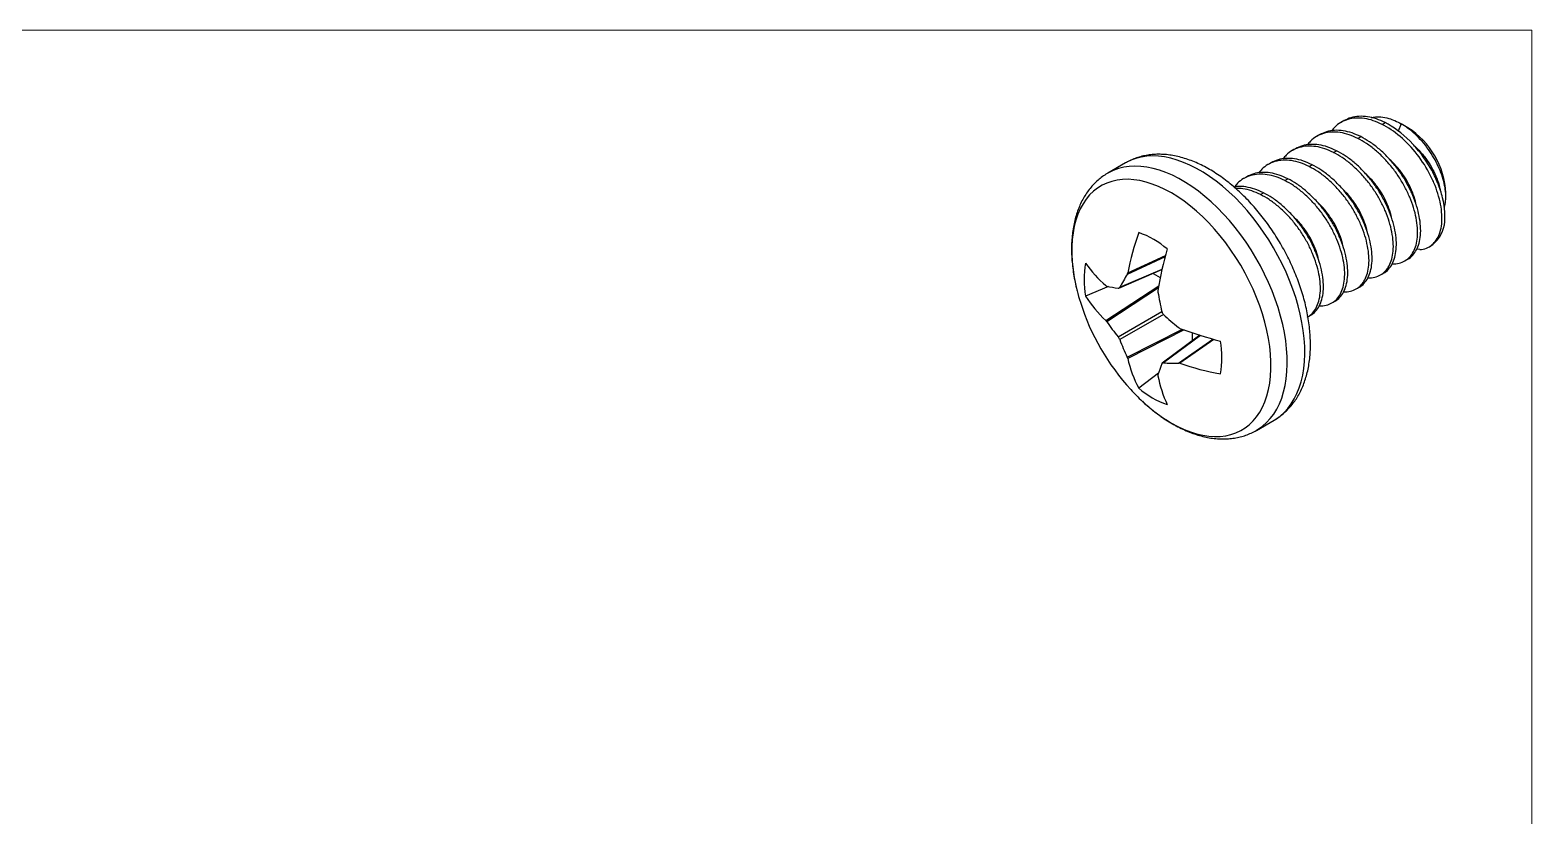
# Model space of a CAD drawing. Header units: inches. Extents: x 0.03 to 1.4, y 0.03 to 1.07.
# Drawn here: x 0.715 to 1.397, y 0.715 to 1.073 of the extents above; entities that cross this region are included whole.
import ezdxf

# ---------------------------------------------------------------- set-up
doc = ezdxf.new("R2010")
doc.units = ezdxf.units.IN
doc.header["$LTSCALE"] = 0.13
doc.header["$MEASUREMENT"] = 0
doc.linetypes.add('SLD-Solid', pattern=[0])

msp = doc.modelspace()

# ---------------------------------------------------------------- linework, layer by layer
at = {"color": 7, "linetype": 'SLD-Solid', "lineweight": 18}
for p, q in [((1.3975, 1.0725), (0.0325, 1.0725)), ((1.3975, 0.0325), (1.3975, 1.0725))]:
    msp.add_line(p, q, dxfattribs=at)
at = {"color": 7, "linetype": 'SLD-Solid', "lineweight": 25}
for p, q in [((1.3121117, 1.0313308), (1.3107307, 1.0305336)), ((1.3010632, 1.0249526), (1.2996821, 1.0241554)), ((1.3183278, 1.0232538), (1.3197088, 1.0240511)), ((1.3293763, 1.029632), (1.3307574, 1.0304293)), ((1.3380509, 1.0298917), (1.3367632, 1.0265728)), ((1.3411182, 1.0281204), (1.3380543, 1.0298897)), ((1.2900147, 1.0185745), (1.2886336, 1.0177772)), ((1.3072792, 1.0168757), (1.3086603, 1.0176729)), ((1.2128067, 1.0121074), (1.2048195, 1.0074964)), ((1.2789661, 1.0121963), (1.277585, 1.011399)), ((1.2962307, 1.0104975), (1.2976117, 1.0112947)), ((1.2679176, 1.0058181), (1.2665365, 1.0050208)), ((1.2851821, 1.0041193), (1.2865632, 1.0049165)), ((1.2741336, 0.9977411), (1.2755147, 0.9985384)), ((1.3583343, 0.9967966), (1.3583343, 0.9982979)), ((1.2307972, 0.969503), (1.2135619, 0.9614727)), ((1.2137898, 0.9620896), (1.2309505, 0.9700852)), ((1.346601, 0.9727069), (1.3451328, 0.9728605)), ((1.3507521, 0.9739653), (1.3511877, 0.9742168)), ((1.2098204, 0.9551923), (1.2293739, 0.9636464)), ((1.210217, 0.9555881), (1.2294298, 0.9638949)), ((1.3397036, 0.9675871), (1.3410847, 0.9683844)), ((1.2050337, 0.9559706), (1.1946461, 0.9515796)), ((1.2038513, 0.9404708), (1.2278969, 0.9562649)), ((1.2253012, 0.9618856), (1.228596, 0.9599835)), ((1.3176065, 0.9548307), (1.3189876, 0.955628)), ((1.3286551, 0.9612089), (1.3300361, 0.9620062)), ((1.2277434, 0.9553749), (1.2042776, 0.9399616)), ((1.306558, 0.9484525), (1.307939, 0.9492498)), ((1.2094545, 0.9331105), (1.2293019, 0.9445684)), ((1.2300625, 0.9432467), (1.210217, 0.9317899)), ((1.2956936, 0.9421807), (1.2968905, 0.9428716)), ((1.2135619, 0.9238806), (1.23865, 0.9364969)), ((1.2394978, 0.9361849), (1.2137898, 0.9232568)), ((1.2466248, 0.9337753), (1.229524, 0.921069)), ((1.2468679, 0.9336995), (1.2300633, 0.9212134)), ((1.2368316, 0.9211686), (1.2524074, 0.9320803)), ((1.2529882, 0.9319221), (1.2374797, 0.9210575)), ((1.2430621, 0.9349333), (1.2430621, 0.9311281)), ((1.227802, 0.9165286), (1.2188087, 0.9097288)), ((1.272314, 0.8905798), (1.2803013, 0.8951908))]:
    msp.add_line(p, q, dxfattribs=at)
at = {"color": 7, "linetype": 'SLD-Solid', "lineweight": 25, "flags": 128}
for points in [[(1.2723309, 0.8905896), (1.2730948, 0.8910519), (1.2750767, 0.8924602), (1.2769174, 0.8940874), (1.2786097, 0.8959272), (1.2801471, 0.8979724), (1.2815236, 0.9002152), (1.2827339, 0.9026469), (1.2837733, 0.9052581), (1.2846379, 0.9080386), (1.2853242, 0.9109778), (1.2858296, 0.9140642), (1.2861522, 0.9172859), (1.2862907, 0.9206305), (1.2862445, 0.924085), (1.2860139, 0.927636), (1.2855997, 0.9312698), (1.2850035, 0.9349723), (1.2842277, 0.9387293), (1.2832753, 0.9425262), (1.2821498, 0.9463482), (1.2808558, 0.9501807), (1.2793981, 0.9540087), (1.2777825, 0.9578175), (1.2760152, 0.9615923), (1.274103, 0.9653186), (1.2720533, 0.9689819), (1.269874, 0.972568), (1.2675736, 0.9760631), (1.265161, 0.9794536), (1.2626455, 0.9827265), (1.2600369, 0.985869), (1.2573452, 0.9888691), (1.2545808, 0.991715), (1.2517545, 0.9943958), (1.2488772, 0.9969012), (1.24596, 0.9992214), (1.2430141, 1.0013474), (1.2400511, 1.003271), (1.2370823, 1.0049849), (1.2341193, 1.0064823), (1.2311735, 1.0077574), (1.2282562, 1.0088054), (1.2253789, 1.0096221), (1.2225526, 1.0102045), (1.2197882, 1.0105502), (1.2170965, 1.010658), (1.2144879, 1.0105273), (1.2119724, 1.0101588), (1.2095598, 1.0095538), (1.2072594, 1.0087146), (1.2050802, 1.0076446), (1.2048133, 1.0074928)], [(1.2803013, 0.8951908), (1.2810821, 0.8956629), (1.283064, 0.8970712), (1.2849047, 0.8986984), (1.286597, 0.9005381), (1.2881343, 0.9025834), (1.2895109, 0.9048262), (1.2907212, 0.9072579), (1.2917606, 0.909869), (1.2926252, 0.9126496), (1.2933115, 0.9155888), (1.2938169, 0.9186752), (1.2941395, 0.9218969), (1.2942779, 0.9252415), (1.2942318, 0.9286959), (1.2940011, 0.9322469), (1.2935869, 0.9358808), (1.2929908, 0.9395833), (1.292215, 0.9433403), (1.2912625, 0.9471371), (1.2901371, 0.9509592), (1.2888431, 0.9547916), (1.2873854, 0.9586197), (1.2857698, 0.9624285), (1.2840025, 0.9662033), (1.2820902, 0.9699296), (1.2800405, 0.9735928), (1.2778613, 0.977179), (1.2755609, 0.980674), (1.2731483, 0.9840646), (1.2706328, 0.9873374), (1.2680242, 0.99048), (1.2653325, 0.99348), (1.2625681, 0.996326), (1.2597418, 0.9990068), (1.2568645, 1.0015121), (1.2539472, 1.0038323), (1.2510014, 1.0059583), (1.2480384, 1.007882), (1.2450696, 1.0095958), (1.2421066, 1.0110932), (1.2391608, 1.0123684), (1.2362435, 1.0134163), (1.2333662, 1.0142331), (1.2305399, 1.0148155), (1.2277755, 1.0151612), (1.2250838, 1.0152689), (1.2224752, 1.0151383), (1.2199597, 1.0147697), (1.2175471, 1.0141647), (1.2152467, 1.0133256), (1.2130675, 1.0122556), (1.2128067, 1.0121074)], [(1.2336458, 0.8939053), (1.2365472, 0.8923378), (1.2394366, 0.8909917), (1.2423022, 0.8898724), (1.2451323, 0.8889846), (1.2479151, 0.8883318), (1.2506393, 0.8879168), (1.2532937, 0.8877414), (1.2558674, 0.8878061), (1.2583497, 0.8881108), (1.2607305, 0.8886541), (1.263, 0.889434), (1.265149, 0.890447), (1.2671684, 0.8916892), (1.2690501, 0.8931553), (1.2707863, 0.8948395), (1.2723699, 0.8967346), (1.2737944, 0.898833), (1.2750539, 0.901126), (1.2761432, 0.9036043), (1.2770579, 0.9062575), (1.2777942, 0.9090749), (1.2783491, 0.9120449), (1.2787203, 0.9151551), (1.2789063, 0.918393), (1.2789063, 0.9217451), (1.2787203, 0.9251976), (1.2783491, 0.9287365), (1.2777942, 0.9323471), (1.2770579, 0.9360146), (1.2761432, 0.939724), (1.2750539, 0.9434599), (1.2737944, 0.9472071), (1.2723699, 0.9509502), (1.2707863, 0.9546737), (1.2690501, 0.9583624), (1.2671684, 0.9620011), (1.265149, 0.9655749), (1.263, 0.9690691), (1.2607305, 0.9724692), (1.2583497, 0.9757614), (1.2558674, 0.9789321), (1.2532937, 0.9819683), (1.2506393, 0.9848576), (1.2479151, 0.9875879), (1.2451323, 0.9901482), (1.2423022, 0.9925278), (1.2394366, 0.9947171), (1.2365472, 0.996707), (1.2336458, 0.9984894), (1.2307445, 1.0000568), (1.2278551, 1.001403), (1.2249894, 1.0025223), (1.2221594, 1.0034101), (1.2193765, 1.0040629), (1.2166523, 1.0044778), (1.2139979, 1.0046533), (1.2114243, 1.0045886), (1.208942, 1.0042839), (1.2065611, 1.0037405), (1.2042916, 1.0029607), (1.2021427, 1.0019476), (1.2001232, 1.0007055), (1.1982416, 0.9992393), (1.1965053, 0.9975552), (1.1949217, 0.9956601), (1.1934973, 0.9935617), (1.1922378, 0.9912686), (1.1911484, 0.9887904), (1.1902337, 0.9861371), (1.1894974, 0.9833197), (1.1889425, 0.9803498), (1.1885713, 0.9772395), (1.1883853, 0.9740017), (1.1883853, 0.9706496), (1.1885713, 0.9671971), (1.1889425, 0.9636582), (1.1894974, 0.9600476), (1.1902337, 0.9563801), (1.1907967, 0.9540184)]]:
    msp.add_lwpolyline(points, dxfattribs=at)
at = {"color": 7, "linetype": 'SLD-Solid', "lineweight": 25}
for centre, radius, start, end in [((1.3210177, 0.9966361), 0.0373536, 2.5499236, 57.4446999), ((1.3437126, 0.9862494), 0.0141655, 301.8500632, 350.7126531), ((1.345154, 0.9361194), 0.1339067, 160.6535525, 168.817035), ((1.2048621, 0.941374), 0.0415184, 49.6334701, 70.3719064), ((1.3914526, 0.9274425), 0.1660732, 164.0756681, 170.7452466), ((1.2354966, 0.9590531), 0.0415285, 169.6324606, 190.3675394), ((1.2431769, 1.001175), 0.0596301, 215.5247646, 228.7388262), ((1.2205104, 1.0289469), 0.0746226, 257.4359007, 261.4798753), ((1.311272, 0.902039), 0.1143662, 148.6892736, 152.0808606), ((1.2818297, 0.9770775), 0.0939081, 194.214286, 197.5246133), ((1.293434, 0.9807123), 0.1060683, 197.5094374, 222.485186), ((1.2437302, 0.9828845), 0.0582173, 212.5290017, 226.7642999), ((1.3644152, 0.975999), 0.1387213, 189.3761394, 193.094222), ((1.3248349, 1.0445485), 0.1387188, 226.9063839, 230.624421), ((1.2908682, 1.0000115), 0.1053751, 214.7410004, 219.4113511), ((1.296303, 1.0922559), 0.1660846, 249.2570181, 255.925895), ((1.3088708, 0.9688501), 0.1053852, 200.5891241, 205.2592761), ((1.2150646, 0.9236833), 0.0415285, 349.6324606, 10.3675394), ((1.2704744, 0.9365915), 0.0582319, 193.2378354, 207.4714632), ((1.2860378, 0.9269686), 0.0596455, 191.263711, 204.4762803), ((1.2987379, 0.8934603), 0.0746156, 158.5280296, 162.5728874), ((1.2342036, 1.0355217), 0.1143833, 267.9256127, 271.3164791), ((1.2806668, 1.0478135), 0.1339112, 251.1854833, 259.3483752), ((1.2832452, 0.9712892), 0.0921902, 222.4431913, 227.0404211), ((1.2456991, 0.9413624), 0.0415184, 229.6334701, 250.3719064), ((1.2710431, 0.9575684), 0.0738346, 226.7139934, 239.5689177)]:
    msp.add_arc(centre, radius, start, end, dxfattribs=at)
for points, knots in [([(1.3293763, 1.029632), (1.3280506, 1.0302376), (1.3253599, 1.0314667), (1.3213497, 1.0324063), (1.3174541, 1.0326171), (1.3138172, 1.0320113), (1.310603, 1.0306011), (1.3081332, 1.0288189), (1.306965, 1.0272731), (1.3065156, 1.0266784)], [0, 0, 0, 0, 0.1463805, 0.29710619, 0.45043358, 0.6044256, 0.75709412, 0.90655204, 1, 1, 1, 1]), ([(1.3307574, 1.0304293), (1.3294318, 1.0310347), (1.3267413, 1.0322635), (1.3227295, 1.0332058), (1.31884, 1.0334058), (1.3152155, 1.0328462), (1.3131369, 1.0318221), (1.3121174, 1.0313199)], [0, 0, 0, 0, 0.19448662, 0.39474643, 0.59846295, 0.80306252, 1, 1, 1, 1]), ([(1.3246448, 1.0326222), (1.3249422, 1.0327176), (1.3262222, 1.0331282), (1.3288588, 1.0330746), (1.332123, 1.0325015), (1.3352347, 1.0313977), (1.337107, 1.0303964), (1.3380509, 1.0298917)], [0, 0, 0, 0, 0.07817824, 0.33643057, 0.60217228, 0.79945215, 1, 1, 1, 1]), ([(1.3183278, 1.0232538), (1.3170021, 1.0238594), (1.3143114, 1.0250885), (1.3103012, 1.0260281), (1.3064055, 1.0262389), (1.3027686, 1.0256331), (1.2995545, 1.024223), (1.2970846, 1.0224407), (1.2959165, 1.0208949), (1.2954671, 1.0203002)], [0, 0, 0, 0, 0.1463805, 0.29710619, 0.45043358, 0.6044256, 0.75709412, 0.90655204, 1, 1, 1, 1]), ([(1.3197088, 1.0240511), (1.3183832, 1.0246565), (1.3156927, 1.0258853), (1.311681, 1.0268277), (1.3077914, 1.0270276), (1.304167, 1.026468), (1.3020884, 1.0254439), (1.3010689, 1.0249417)], [0, 0, 0, 0, 0.19448662, 0.39474643, 0.59846295, 0.80306252, 1, 1, 1, 1]), ([(1.341079, 0.9683953), (1.3411048, 0.9684055), (1.3419987, 0.9687576), (1.3433701, 0.970122), (1.3451287, 0.9724893), (1.3463168, 0.9755481), (1.3469525, 0.9791811), (1.3469709, 0.9833317), (1.3463637, 0.9878422), (1.3451643, 0.9925382), (1.3434397, 0.9972656), (1.3412285, 1.0019722), (1.3384951, 1.0065911), (1.3352644, 1.0110465), (1.331632, 1.0151693), (1.3277352, 1.0187836), (1.3237253, 1.0218313), (1.3210345, 1.0233184), (1.3197088, 1.0240511)], [0, 0, 0, 0, 0.00196777, 0.06815572, 0.13247605, 0.19802089, 0.26524553, 0.33334302, 0.40144052, 0.46866516, 0.53421, 0.59853033, 0.66471828, 0.73232806, 0.80052395, 0.86842551, 0.93517489, 1, 1, 1, 1]), ([(1.346601, 0.9727069), (1.3487057, 0.9728753), (1.3505654, 0.9736351), (1.3535545, 0.9761203), (1.3546863, 0.9777811), (1.3562566, 0.9820376), (1.3566571, 0.9846403), (1.3565369, 0.990465), (1.3560158, 0.993679), (1.3546395, 0.9985546), (1.354084, 1.0001881), (1.3528166, 1.0034081), (1.3521179, 1.0049772), (1.3497018, 1.0097512), (1.3476723, 1.0129766), (1.3429926, 1.0189822), (1.3403477, 1.021753), (1.334878, 1.0263997), (1.3320612, 1.0282723), (1.3293763, 1.029632)], [0, 0, 0, 0, 0.125, 0.125, 0.25, 0.25, 0.375, 0.375, 0.5, 0.5, 0.5625, 0.5625, 0.625, 0.625, 0.75, 0.75, 0.875, 0.875, 1, 1, 1, 1]), ([(1.3576924, 0.9839633), (1.3582619, 0.9874689), (1.3579734, 0.9917793), (1.3563169, 0.9984915), (1.3555699, 1.000764), (1.3537815, 1.0052089), (1.3527486, 1.0073828), (1.3490179, 1.0139997), (1.3457376, 1.0183698), (1.3384457, 1.0256597), (1.3344728, 1.0285477), (1.3307574, 1.0304293)], [0, 0, 0, 0, 0.25, 0.25, 0.375, 0.375, 0.5, 0.5, 0.75, 0.75, 1, 1, 1, 1]), ([(1.3576186, 0.9919689), (1.3577645, 0.992407), (1.3582011, 0.9937183), (1.3584039, 0.9964054), (1.3582145, 0.9998885), (1.3574752, 1.003683), (1.356251, 1.007584), (1.3545476, 1.0115496), (1.3524009, 1.0154573), (1.3498003, 1.0192771), (1.3468306, 1.0228339), (1.3435668, 1.0260069), (1.3406044, 1.0283359), (1.3387392, 1.0294723), (1.3380509, 1.0298917)], [0, 0, 0, 0, 0.043548808, 0.130354994, 0.219678582, 0.306484494, 0.395807762, 0.482594323, 0.571633505, 0.663159541, 0.757296016, 0.849549315, 0.944477953, 1, 1, 1, 1]), ([(1.3072792, 1.0168757), (1.3059535, 1.0174812), (1.3032628, 1.0187103), (1.2992526, 1.0196499), (1.295357, 1.0198607), (1.2917201, 1.0192549), (1.2885059, 1.0178448), (1.2860361, 1.0160625), (1.2848679, 1.0145167), (1.2844185, 1.013922)], [0, 0, 0, 0, 0.1463805, 0.29710619, 0.45043358, 0.6044256, 0.75709412, 0.90655204, 1, 1, 1, 1]), ([(1.3086603, 1.0176729), (1.3073347, 1.0182783), (1.3046442, 1.0195071), (1.3006324, 1.0204495), (1.2967429, 1.0206494), (1.2931184, 1.0200898), (1.2910398, 1.0190658), (1.2900204, 1.0185635)], [0, 0, 0, 0, 0.19448662, 0.39474643, 0.59846295, 0.80306252, 1, 1, 1, 1]), ([(1.3300304, 0.9620171), (1.3300562, 0.9620273), (1.3309502, 0.9623794), (1.3323216, 0.9637438), (1.3340801, 0.9661111), (1.3352683, 0.9691699), (1.3359039, 0.9728029), (1.3359223, 0.9769535), (1.3353152, 0.981464), (1.3341158, 0.9861601), (1.3323911, 0.9908874), (1.33018, 0.995594), (1.3274466, 1.0002129), (1.3242159, 1.0046683), (1.3205835, 1.0087911), (1.3166866, 1.0124054), (1.3126768, 1.0154531), (1.309986, 1.0169402), (1.3086603, 1.0176729)], [0, 0, 0, 0, 0.00196777, 0.06815572, 0.13247605, 0.19802089, 0.26524553, 0.33334302, 0.40144052, 0.46866516, 0.53421, 0.59853033, 0.66471828, 0.73232806, 0.80052395, 0.86842551, 0.93517489, 1, 1, 1, 1]), ([(1.3340178, 0.9663135), (1.3340381, 0.9663102), (1.3351685, 0.9661245), (1.3371532, 0.9664956), (1.3398331, 0.9674784), (1.3420161, 0.9692748), (1.3437403, 0.9717055), (1.3449378, 0.9747471), (1.3455709, 0.9783848), (1.3455899, 0.9825342), (1.3449826, 0.987045), (1.3437833, 0.991741), (1.3420586, 0.9964683), (1.3398475, 1.001175), (1.337114, 1.0057938), (1.3338834, 1.0102493), (1.330251, 1.014372), (1.3263541, 1.0179864), (1.3223442, 1.021034), (1.3196535, 1.0225211), (1.3183278, 1.0232538)], [0, 0, 0, 0, 0.00109899, 0.06117896, 0.12074256, 0.17905355, 0.23571919, 0.29346361, 0.35268791, 0.41268119, 0.47267447, 0.53189877, 0.58964319, 0.64630883, 0.70461982, 0.76418342, 0.82426339, 0.88408405, 0.94288966, 1, 1, 1, 1]), ([(1.3437232, 1.0202287), (1.34481, 1.0191933), (1.3470516, 1.0170576), (1.34997, 1.0132697), (1.352447, 1.0092283), (1.3542947, 1.0050984), (1.3554174, 1.001961), (1.3556874, 1.0003249), (1.3557462, 0.9999684)], [0, 0, 0, 0, 0.18362056, 0.37872964, 0.56868784, 0.75440684, 0.94647731, 1, 1, 1, 1]), ([(1.2803196, 0.895209), (1.2810086, 0.8956274), (1.2824297, 0.8964904), (1.2844259, 0.8980419), (1.2863348, 0.8997934), (1.2880986, 0.9017289), (1.2897166, 0.9038388), (1.2911834, 0.9061207), (1.2924944, 0.9085704), (1.2936438, 0.9111829), (1.2946259, 0.9139516), (1.2954353, 0.9168678), (1.2960672, 0.9199205), (1.2965181, 0.9230969), (1.2967861, 0.9263828), (1.2968709, 0.9297637), (1.2967735, 0.9332247), (1.2964962, 0.9367511), (1.2960421, 0.9403293), (1.295415, 0.9439464), (1.2946189, 0.9475901), (1.2936583, 0.9512486), (1.2925379, 0.9549102), (1.2912625, 0.9585635), (1.2898373, 0.9621971), (1.2882676, 0.9657996), (1.2865591, 0.9693599), (1.2847175, 0.9728668), (1.2827491, 0.9763092), (1.28066, 0.9796761), (1.2784569, 0.9829568), (1.2761466, 0.9861404), (1.2737357, 0.9892166), (1.2712314, 0.9921753), (1.2686407, 0.9950065), (1.2659706, 0.9977006), (1.2632283, 1.0002479), (1.2604212, 1.0026391), (1.2575565, 1.0048649), (1.2546419, 1.0069162), (1.2516852, 1.0087837), (1.2486948, 1.0104582), (1.2456805, 1.0119303), (1.2426531, 1.0131907), (1.2396251, 1.0142308), (1.23661, 1.0150432), (1.2336227, 1.0156223), (1.2306787, 1.0159643), (1.2277938, 1.0160686), (1.2249827, 1.015937), (1.2222589, 1.0155732), (1.2196328, 1.0149854), (1.2171181, 1.014173), (1.2148312, 1.0132224), (1.2134408, 1.0124444), (1.2128069, 1.0120896)], [0, 0, 0, 0, 0.01640732, 0.03384538, 0.05131724, 0.06888775, 0.08661486, 0.10454587, 0.1227138, 0.14113456, 0.1598056, 0.17870682, 0.19780428, 0.21705573, 0.23641684, 0.25584649, 0.27531019, 0.29477725, 0.31422869, 0.33365459, 0.35304989, 0.3724131, 0.39174528, 0.41104916, 0.43032861, 0.44958824, 0.4688331, 0.48806852, 0.50730001, 0.52653319, 0.54577207, 0.56502214, 0.58428911, 0.60357862, 0.62289617, 0.64224693, 0.66163553, 0.68106567, 0.70053954, 0.72005713, 0.73961503, 0.75920518, 0.77881212, 0.79840502, 0.8179491, 0.83740074, 0.85671017, 0.87582691, 0.89470709, 0.91332086, 0.93165777, 0.9497287, 0.96756434, 0.98521151, 1, 1, 1, 1]), ([(1.2962307, 1.0104975), (1.294905, 1.011103), (1.2922143, 1.0123322), (1.2882041, 1.0132718), (1.2843084, 1.0134826), (1.2806715, 1.0128767), (1.2774574, 1.0114666), (1.2749875, 1.0096843), (1.2738194, 1.0081385), (1.27337, 1.0075438)], [0, 0, 0, 0, 0.1463805, 0.29710619, 0.45043358, 0.6044256, 0.75709412, 0.90655204, 1, 1, 1, 1]), ([(1.2976117, 1.0112947), (1.2962862, 1.0119001), (1.2935956, 1.0131289), (1.2895839, 1.0140713), (1.2856943, 1.0142712), (1.2820699, 1.0137116), (1.2799913, 1.0126876), (1.2789718, 1.0121853)], [0, 0, 0, 0, 0.19448662, 0.39474643, 0.59846295, 0.80306252, 1, 1, 1, 1]), ([(1.3119207, 0.9535571), (1.311941, 0.9535538), (1.3130714, 0.9533681), (1.3150561, 0.9537392), (1.317736, 0.954722), (1.319919, 0.9565184), (1.3216432, 0.9589491), (1.3228407, 0.9619907), (1.3234738, 0.9656285), (1.3234928, 0.9697778), (1.3228855, 0.9742887), (1.3216862, 0.9789846), (1.3199615, 0.9837119), (1.3177504, 0.9884186), (1.315017, 0.9930374), (1.3117863, 0.9974929), (1.3081539, 1.0016157), (1.304257, 1.00523), (1.3002472, 1.0082776), (1.2975564, 1.0097648), (1.2962307, 1.0104975)], [0, 0, 0, 0, 0.00109899, 0.06117896, 0.12074256, 0.17905355, 0.23571919, 0.29346361, 0.35268791, 0.41268119, 0.47267447, 0.53189877, 0.58964319, 0.64630883, 0.70461982, 0.76418342, 0.82426339, 0.88408405, 0.94288966, 1, 1, 1, 1]), ([(1.3189819, 0.955639), (1.3190077, 0.9556491), (1.3199016, 0.9560012), (1.3212731, 0.9573656), (1.3230316, 0.9597329), (1.3242197, 0.9627917), (1.3248554, 0.9664247), (1.3248738, 0.9705754), (1.3242666, 0.9750859), (1.3230672, 0.9797819), (1.3213426, 0.9845092), (1.3191315, 0.9892158), (1.316398, 0.9938347), (1.3131673, 0.9982902), (1.3095349, 1.0024129), (1.3056381, 1.0060273), (1.3016282, 1.0090749), (1.2989375, 1.010562), (1.2976117, 1.0112947)], [0, 0, 0, 0, 0.00196777, 0.06815572, 0.13247605, 0.19802089, 0.26524553, 0.33334302, 0.40144052, 0.46866516, 0.53421, 0.59853033, 0.66471828, 0.73232806, 0.80052395, 0.86842551, 0.93517489, 1, 1, 1, 1]), ([(1.3229692, 0.9599353), (1.3229895, 0.959932), (1.32412, 0.9597463), (1.3261047, 0.9601174), (1.3287846, 0.9611002), (1.3309675, 0.9628966), (1.3326918, 0.9653273), (1.3338892, 0.9683689), (1.3345223, 0.9720066), (1.3345414, 0.976156), (1.3339341, 0.9806668), (1.3327347, 0.9853628), (1.3310101, 0.9900901), (1.3287989, 0.9947968), (1.3260655, 0.9994156), (1.3228348, 1.0038711), (1.3192024, 1.0079938), (1.3153056, 1.0116082), (1.3112957, 1.0146558), (1.3086049, 1.016143), (1.3072792, 1.0168757)], [0, 0, 0, 0, 0.00109899, 0.06117896, 0.12074256, 0.17905355, 0.23571919, 0.29346361, 0.35268791, 0.41268119, 0.47267447, 0.53189877, 0.58964319, 0.64630883, 0.70461982, 0.76418342, 0.82426339, 0.88408405, 0.94288966, 1, 1, 1, 1]), ([(1.3446977, 0.9935902), (1.3446388, 0.9939467), (1.3443688, 0.9955828), (1.3432461, 0.9987202), (1.3413985, 1.0028501), (1.3389215, 1.0068915), (1.3360031, 1.0106794), (1.3337614, 1.0128151), (1.3326746, 1.0138505)], [0, 0, 0, 0, 0.05352269, 0.24559316, 0.43131216, 0.62127036, 0.81637944, 1, 1, 1, 1]), ([(1.2048196, 1.0074787), (1.2047012, 1.007416), (1.2038254, 1.0069522), (1.2023045, 1.0058923), (1.2002797, 1.0042982), (1.1984047, 1.002501), (1.1966702, 1.0005304), (1.1950838, 0.9983836), (1.1936491, 0.9960663), (1.1923716, 0.993582), (1.1912568, 0.9909361), (1.1903105, 0.9881356), (1.189538, 0.9851898), (1.1889438, 0.98211), (1.1885312, 0.9789095), (1.1883016, 0.9756024), (1.1882552, 0.9722034), (1.1883903, 0.9687275), (1.188706, 0.965189), (1.1891929, 0.961602), (1.1898701, 0.9579771), (1.1904067, 0.9554644), (1.1907625, 0.9541605), (1.190785, 0.9540781)], [0, 0, 0, 0, 0.0076099, 0.05628473, 0.10492566, 0.15369986, 0.20278508, 0.25233757, 0.30248166, 0.35330005, 0.40482642, 0.45704287, 0.50988424, 0.56324954, 0.61701832, 0.67106773, 0.72528639, 0.77958265, 0.83387243, 0.88811153, 0.94227542, 0.99635239, 1, 1, 1, 1]), ([(1.2851821, 1.0041193), (1.2838564, 1.0047248), (1.2811657, 1.005954), (1.2771555, 1.0068936), (1.2732599, 1.0071044), (1.269623, 1.0064985), (1.2664089, 1.0050884), (1.263939, 1.0033061), (1.2627708, 1.0017603), (1.2623214, 1.0011656)], [0, 0, 0, 0, 0.1463805, 0.29710619, 0.45043358, 0.6044256, 0.75709412, 0.90655204, 1, 1, 1, 1]), ([(1.2865632, 1.0049165), (1.2852376, 1.0055219), (1.2825471, 1.0067507), (1.2785353, 1.0076931), (1.2746458, 1.007893), (1.2710213, 1.0073334), (1.2689427, 1.0063094), (1.2679233, 1.0058071)], [0, 0, 0, 0, 0.19448662, 0.39474643, 0.59846295, 0.80306252, 1, 1, 1, 1]), ([(1.3008721, 0.9471789), (1.3008924, 0.9471756), (1.3020229, 0.9469899), (1.3040076, 0.947361), (1.3066875, 0.9483438), (1.3088704, 0.9501402), (1.3105947, 0.9525709), (1.3117921, 0.9556125), (1.3124252, 0.9592503), (1.3124443, 0.9633996), (1.311837, 0.9679105), (1.3106376, 0.9726064), (1.308913, 0.9773337), (1.3067018, 0.9820404), (1.3039684, 0.9866592), (1.3007377, 0.9911147), (1.2971053, 0.9952375), (1.2932085, 0.9988518), (1.2891986, 1.0018994), (1.2865078, 1.0033866), (1.2851821, 1.0041193)], [0, 0, 0, 0, 0.00109899, 0.06117896, 0.12074256, 0.17905355, 0.23571919, 0.29346361, 0.35268791, 0.41268119, 0.47267447, 0.53189877, 0.58964319, 0.64630883, 0.70461982, 0.76418342, 0.82426339, 0.88408405, 0.94288966, 1, 1, 1, 1]), ([(1.3079333, 0.9492608), (1.3079591, 0.9492709), (1.3088531, 0.949623), (1.3102245, 0.9509874), (1.3119831, 0.9533547), (1.3131712, 0.9564135), (1.3138069, 0.9600465), (1.3138252, 0.9641972), (1.3132181, 0.9687077), (1.3120187, 0.9734037), (1.3102941, 0.978131), (1.3080829, 0.9828377), (1.3053495, 0.9874565), (1.3021188, 0.991912), (1.2984864, 0.9960347), (1.2945896, 0.9996491), (1.2905797, 1.0026967), (1.2878889, 1.0041839), (1.2865632, 1.0049165)], [0, 0, 0, 0, 0.00196777, 0.06815572, 0.13247605, 0.19802089, 0.26524553, 0.33334302, 0.40144052, 0.46866516, 0.53421, 0.59853033, 0.66471828, 0.73232806, 0.80052395, 0.86842551, 0.93517489, 1, 1, 1, 1]), ([(1.3336491, 0.987212), (1.3335903, 0.9875685), (1.3333203, 0.9892046), (1.3321976, 0.992342), (1.33035, 0.9964719), (1.3278729, 1.0005133), (1.3249545, 1.0043012), (1.3227129, 1.0064369), (1.3216261, 1.0074723)], [0, 0, 0, 0, 0.05352269, 0.24559316, 0.43131216, 0.62127036, 0.81637944, 1, 1, 1, 1]), ([(1.2755147, 0.9985384), (1.274188, 0.9991463), (1.2714953, 1.0003803), (1.2675004, 1.0012823), (1.2643261, 1.0015691), (1.2626388, 1.0012341), (1.2621442, 1.001136)], [0, 0, 0, 0, 0.2847808, 0.5780151, 0.87631096, 1, 1, 1, 1]), ([(1.2741336, 0.9977411), (1.2728091, 0.9983428), (1.2701209, 0.9995641), (1.2662873, 1.0005155), (1.2639212, 1.0005467), (1.262819, 1.0005612)], [0, 0, 0, 0, 0.341573164, 0.693285666, 1, 1, 1, 1]), ([(1.2955037, 0.9420853), (1.2955295, 0.9420955), (1.2964235, 0.9424475), (1.2977949, 0.9438119), (1.2995534, 0.9461793), (1.3007416, 0.9492381), (1.3013772, 0.952871), (1.3013956, 0.9570217), (1.3007885, 0.9615322), (1.2995891, 0.9662282), (1.2978644, 0.9709555), (1.2956533, 0.9756622), (1.2929199, 0.980281), (1.2896892, 0.9847365), (1.2860568, 0.9888593), (1.2821599, 0.9924736), (1.2781501, 0.9955213), (1.2754593, 0.9970084), (1.2741336, 0.9977411)], [0, 0, 0, 0, 0.00196777, 0.06815572, 0.13247605, 0.19802089, 0.26524553, 0.33334302, 0.40144052, 0.46866516, 0.53421, 0.59853033, 0.66471828, 0.73232806, 0.80052395, 0.86842551, 0.93517489, 1, 1, 1, 1]), ([(1.2968848, 0.9428826), (1.2969106, 0.9428927), (1.2978046, 0.9432448), (1.299176, 0.9446092), (1.3009345, 0.9469766), (1.3021226, 0.9500353), (1.3027583, 0.9536683), (1.3027767, 0.957819), (1.3021695, 0.9623295), (1.3009701, 0.9670255), (1.2992455, 0.9717528), (1.2970344, 0.9764595), (1.2943009, 0.9810783), (1.2910703, 0.9855338), (1.2874379, 0.9896566), (1.283541, 0.9932709), (1.2795311, 0.9963185), (1.2768404, 0.9978057), (1.2755147, 0.9985384)], [0, 0, 0, 0, 0.00196777, 0.06815572, 0.13247605, 0.19802089, 0.26524553, 0.33334302, 0.40144052, 0.46866516, 0.53421, 0.59853033, 0.66471828, 0.73232806, 0.80052395, 0.86842551, 0.93517489, 1, 1, 1, 1]), ([(1.3226006, 0.9808338), (1.3225417, 0.9811904), (1.3222718, 0.9828264), (1.321149, 0.9859638), (1.3193014, 0.9900937), (1.3168244, 0.9941351), (1.313906, 0.997923), (1.3116643, 1.0000587), (1.3105775, 1.0010941)], [0, 0, 0, 0, 0.05352269, 0.24559316, 0.43131216, 0.62127036, 0.81637944, 1, 1, 1, 1]), ([(1.311552, 0.9744556), (1.3114932, 0.9748122), (1.3112232, 0.9764482), (1.3101005, 0.9795856), (1.3082529, 0.9837155), (1.3057758, 0.9877569), (1.3028574, 0.9915448), (1.3006158, 0.9936805), (1.299529, 0.9947159)], [0, 0, 0, 0, 0.05352269, 0.24559316, 0.43131216, 0.62127036, 0.81637944, 1, 1, 1, 1]), ([(1.3005035, 0.9680774), (1.3004446, 0.968434), (1.3001747, 0.9700701), (1.2990519, 0.9732074), (1.2972043, 0.9773374), (1.2947273, 0.9813787), (1.2918089, 0.9851667), (1.2895673, 0.9873023), (1.2884804, 0.9883378)], [0, 0, 0, 0, 0.05352269, 0.24559316, 0.43131216, 0.62127036, 0.81637944, 1, 1, 1, 1]), ([(1.2094545, 0.9551478), (1.2095868, 0.9551278), (1.209716, 0.9551447), (1.2098315, 0.9551972), (1.2099469, 0.9552498), (1.2100518, 0.9553395), (1.2101374, 0.9554588), (1.2101659, 0.9554986), (1.2101925, 0.9555419), (1.210217, 0.9555881)], [0, 0, 0, 0, 0.0000339283245, 0.0000339283245, 0.0000339283245, 0.000067858491, 0.000067858491, 0.000067858491, 0.0000790294097, 0.0000790294097, 0.0000790294097, 0.0000790294097]), ([(1.2293008, 0.9445713), (1.2293496, 0.944362), (1.2294288, 0.94415), (1.229532, 0.9439529), (1.2296353, 0.9437559), (1.2297654, 0.9435683), (1.2299115, 0.9434057), (1.2299602, 0.9433515), (1.230011, 0.9432996), (1.2300633, 0.9432507)], [0, 0, 0, 0, 0.0000339283245, 0.0000339283245, 0.0000339283245, 0.000067858491, 0.000067858491, 0.000067858491, 0.0000790294097, 0.0000790294097, 0.0000790294097, 0.0000790294097]), ([(1.210217, 0.9317899), (1.2101436, 0.931985), (1.2100497, 0.9321885), (1.2099428, 0.9323834), (1.209836, 0.9325784), (1.2097133, 0.9327703), (1.2095851, 0.9329432), (1.2095423, 0.9330009), (1.2094986, 0.9330568), (1.2094545, 0.9331105)], [0, 0, 0, 0, 0.0000339283245, 0.0000339283245, 0.0000339283245, 0.000067858491, 0.000067858491, 0.000067858491, 0.0000790294097, 0.0000790294097, 0.0000790294097, 0.0000790294097]), ([(1.2300633, 0.9212134), (1.2299064, 0.9212192), (1.2297625, 0.9211938), (1.2296434, 0.9211392), (1.2295244, 0.9210845), (1.2294269, 0.9209991), (1.2293592, 0.9208901), (1.2293366, 0.9208537), (1.2293171, 0.9208146), (1.2293008, 0.9207731)], [0, 0, 0, 0, 0.0000339283245, 0.0000339283245, 0.0000339283245, 0.000067858491, 0.000067858491, 0.000067858491, 0.0000790294097, 0.0000790294097, 0.0000790294097, 0.0000790294097]), ([(1.2204958, 0.9037672), (1.2211559, 0.9031557), (1.2227329, 0.9016948), (1.2252974, 0.8995698), (1.2281719, 0.8973785), (1.2311402, 0.8953234), (1.2331655, 0.8941103), (1.2342021, 0.8934894)], [0, 0, 0, 0, 0.15063895, 0.3598412, 0.56951651, 0.77965792, 1, 1, 1, 1]), ([(1.2342021, 0.8934894), (1.2347348, 0.893188), (1.2362634, 0.8923232), (1.2388075, 0.8910498), (1.2418319, 0.8897425), (1.244861, 0.8886561), (1.2478799, 0.8877952), (1.2508744, 0.8871668), (1.2538287, 0.8867749), (1.2567273, 0.8866208), (1.259555, 0.8867033), (1.2622984, 0.8870182), (1.2649446, 0.8875619), (1.2674882, 0.8883195), (1.2699037, 0.8893126), (1.2715185, 0.8900802), (1.2722888, 0.8905703), (1.2723324, 0.8905981)], [0, 0, 0, 0, 0.041017132, 0.117688716, 0.1944, 0.270952028, 0.347180529, 0.422894346, 0.49789429, 0.572000675, 0.64508303, 0.717083416, 0.788026947, 0.858018539, 0.92722963, 0.995880302, 1, 1, 1, 1])]:
    msp.add_open_spline(points, degree=3, knots=knots, dxfattribs=at)
for points in [[(1.2038513, 0.9563504), (1.2039918, 0.9562253), (1.2041391, 0.9561424), (1.2042776, 0.9561113)], [(1.2135619, 0.9614727), (1.2136658, 0.9616439), (1.2137444, 0.9618572), (1.2137898, 0.9620896)], [(1.2275412, 0.9541511), (1.2275031, 0.9539145), (1.227505, 0.9536547), (1.2275472, 0.9533992)], [(1.2042776, 0.9399616), (1.2041391, 0.9401615), (1.2039918, 0.9403373), (1.2038513, 0.9404708)], [(1.2368316, 0.9373183), (1.2370317, 0.937154), (1.2372557, 0.9370224), (1.2374797, 0.9369371)], [(1.2137898, 0.9232568), (1.2137444, 0.9234452), (1.2136658, 0.9236607), (1.2135619, 0.9238806)], [(1.2275472, 0.9158071), (1.227505, 0.9156715), (1.2275031, 0.9155025), (1.2275412, 0.9153183)], [(1.2374797, 0.9210575), (1.2372557, 0.9211344), (1.2370317, 0.921173), (1.2368316, 0.9211686)]]:
    msp.add_open_spline(points, degree=3, dxfattribs=at)

doc.saveas('drawing.dxf')
